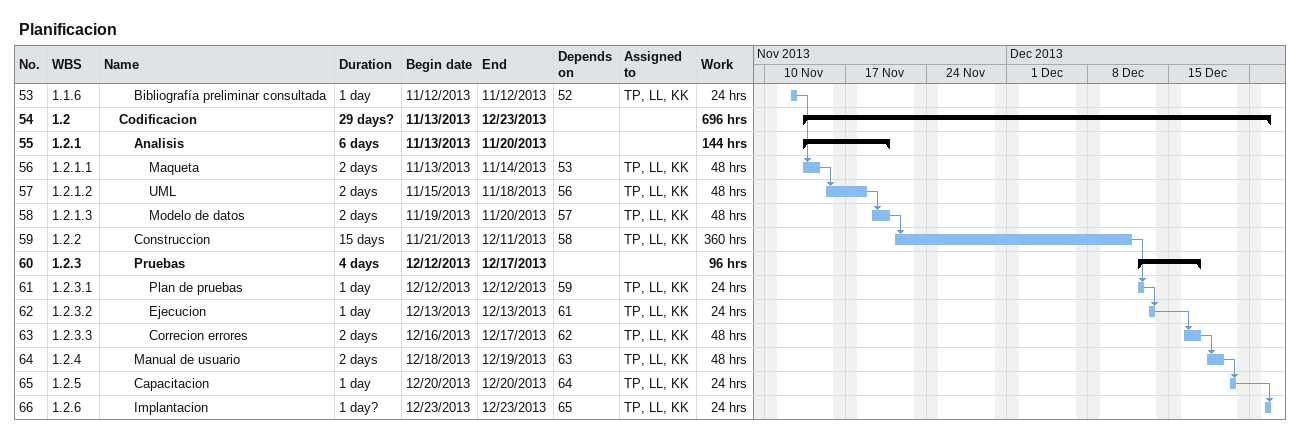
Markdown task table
Planificacion

| ID | WBS | Task | Duration | Start | Finish | Predecessors | Resources | Work (h) |
|---|---|---|---|---|---|---|---|---|
| 53 | 1.1.6 | Bibliografía preliminar consultada | 1d | 2013-11-12 | 2013-11-12 | 52 | TP, LL, KK | 24 |
| 54 | 1.2 | **Codificacion** | 29d? | 2013-11-13 | 2013-12-23 |  |  | 696 |
| 55 | 1.2.1 | **Analisis** | 6d | 2013-11-13 | 2013-11-20 |  |  | 144 |
| 56 | 1.2.1.1 | Maqueta | 2d | 2013-11-13 | 2013-11-14 | 53 | TP, LL, KK | 48 |
| 57 | 1.2.1.2 | UML | 2d | 2013-11-15 | 2013-11-18 | 56 | TP, LL, KK | 48 |
| 58 | 1.2.1.3 | Modelo de datos | 2d | 2013-11-19 | 2013-11-20 | 57 | TP, LL, KK | 48 |
| 59 | 1.2.2 | Construccion | 15d | 2013-11-21 | 2013-12-11 | 58 | TP, LL, KK | 360 |
| 60 | 1.2.3 | **Pruebas** | 4d | 2013-12-12 | 2013-12-17 |  |  | 96 |
| 61 | 1.2.3.1 | Plan de pruebas | 1d | 2013-12-12 | 2013-12-12 | 59 | TP, LL, KK | 24 |
| 62 | 1.2.3.2 | Ejecucion | 1d | 2013-12-13 | 2013-12-13 | 61 | TP, LL, KK | 24 |
| 63 | 1.2.3.3 | Correcion errores | 2d | 2013-12-16 | 2013-12-17 | 62 | TP, LL, KK | 48 |
| 64 | 1.2.4 | Manual de usuario | 2d | 2013-12-18 | 2013-12-19 | 63 | TP, LL, KK | 48 |
| 65 | 1.2.5 | Capacitacion | 1d | 2013-12-20 | 2013-12-20 | 64 | TP, LL, KK | 24 |
| 66 | 1.2.6 | Implantacion | 1d? | 2013-12-23 | 2013-12-23 | 65 | TP, LL, KK | 24 |
